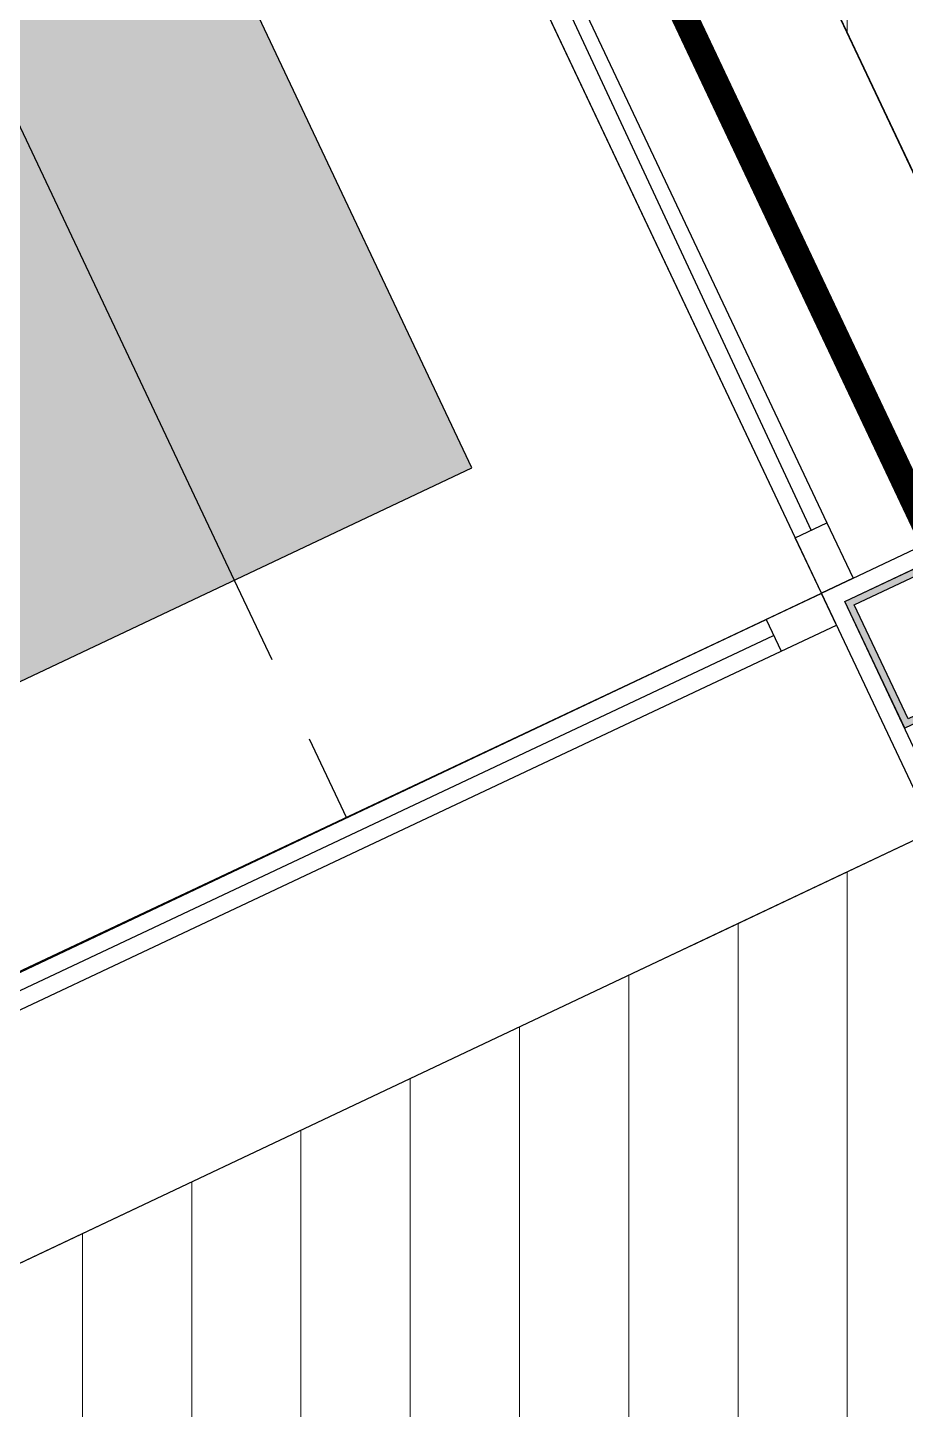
# Model space of a CAD drawing. Header units: metres. Extents: x 678805 to 1359287, y 2747329 to 5497370.
# Drawn here: x 679727.348 to 679728.351, y 2748700.23 to 2748701.807 of the extents above; entities that cross this region are included whole.
import ezdxf
from ezdxf.enums import TextEntityAlignment as Align

# ---------------------------------------------------------------- set-up
doc = ezdxf.new("R2010")
doc.units = ezdxf.units.M
for name, pattern in [('XREF_MON_BUILDINGS$0$Hidden', [0.004, 0.002, -0.002]), ('XREF_MON_BUILDINGS$0$RAYITAS', [0.375, 0.25, -0.125]), ('XREF_MON_BUILDINGS$0$RAYITAS500', [0.2, 0.1, -0.1]), ('XREF_MON_SFT_TREES$0$HIDDEN', [0.375, 0.25, -0.125])]:
    doc.linetypes.add(name, pattern=pattern)
for name, color, linetype in [('00_XREF_MON_HSC_PAVEMENT', 7, 'Continuous'), ('00_XREF_TWQ_BUILDINGS', 7, 'Continuous'), ('00_XREF_TWQ_SFT_TREES', 7, 'Continuous'), ('XREF_MON_BUILDINGS$0$00-Modulos DEFINIDOS', 7, 'Continuous'), ('XREF_MON_BUILDINGS$0$00-Modulos ROOFS', 2, 'Continuous'), ('XREF_MON_BUILDINGS$0$02-L-01_Structure', 2, 'Continuous'), ('XREF_MON_BUILDINGS$0$02-L-01_Structure t2', 7, 'Continuous'), ('XREF_MON_BUILDINGS$0$02-L-01_Struture aux', 4, 'Continuous'), ('XREF_MON_BUILDINGS$0$02-L-Insulation', 252, 'Continuous'), ('XREF_MON_BUILDINGS$0$02-L-INT Panel', 5, 'Continuous'), ('XREF_MON_BUILDINGS$0$02-L-panel', 5, 'Continuous'), ('XREF_MON_BUILDINGS$0$02-L-panel lines', 7, 'Continuous'), ('XREF_MON_BUILDINGS$0$02-L-Projection 1', 6, 'Continuous'), ('XREF_MON_BUILDINGS$0$02_L_Furniture', 7, 'Continuous'), ('XREF_MON_SFT_TREES$0$SL_TREE_CANOPY', 251, 'XREF_MON_SFT_TREES$0$HIDDEN')]:
    doc.layers.add(name, color=color, linetype=linetype)
for name, color, linetype, true_color in [('02-L-Waterfeatures 01', 7, 'Continuous', 0x4da6ff), ('XREF_MON_BUILDINGS$0$0-WIPEOUTS', 7, 'Continuous', 0xffffff), ('XREF_MON_BUILDINGS$0$02-KL-06 Food_Kiosks', 7, 'Continuous', 0xdf5911), ('XREF_MON_SFT_TREES$0$SL_TREE_ALBIZIA_LEBBECK', 7, 'Continuous', 0xa3a300)]:
    doc.layers.add(name, color=color, linetype=linetype, true_color=true_color)
doc.layers.add('XREF_MON_BUILDINGS$0$00-AUX STRUCTURE', color=3, linetype='Continuous', plot=False)
for name, color, linetype, lineweight in [('XREF_MON_BUILDINGS$0$02-H-251', 251, 'Continuous', 0), ('XREF_MON_BUILDINGS$0$02-H-254', 254, 'Continuous', 0), ('XREF_MON_BUILDINGS$0$02-L-01_Structure L', 7, 'Continuous', 5), ('XREF_MON_BUILDINGS$0$02-L-01_Structure T', 8, 'Continuous', 5), ('XREF_MON_GENERAL_LAYOUT$0$02-L-Material Change', 251, 'Continuous', 5)]:
    doc.layers.add(name, color=color, linetype=linetype, lineweight=lineweight)
doc.layers.add('XREF_MON_HSC_PAVEMENT$0$03-TR-Pavement_02_Sealed Gravel', color=7, linetype='Continuous', lineweight=5, true_color=0x38321e)
doc.layers.add('XREF_MON_HSC_PAVEMENT$0$03-TR-Pavement_06_Concrete Slab in situ', color=7, linetype='Continuous', lineweight=9, true_color=0xf7f7f7)
doc.layers.get('XREF_MON_BUILDINGS$0$02-KL-06 Food_Kiosks').off()
doc.layers.get('XREF_MON_SFT_TREES$0$SL_TREE_ALBIZIA_LEBBECK').off()
doc.styles.add('XREF_MON_GENERAL_LAYOUT$0$Standard', font='arial.ttf')
doc.linetypes.add('XREF_MON_BUILDINGS$0$BATTING', pattern='A,0.0001,-0.1,[134,ltypeshp.shx,S=0.1,R=0,X=-0.1,Y=0],-0.2,[134,ltypeshp.shx,S=0.1,R=180,X=0.1,Y=0],-0.1', length=0.4001)

# ---------------------------------------------------------------- blocks, each defined once
blk = doc.blocks.new('XREF_MON_BUILDINGS$0$modulo kiosco')
at = {"layer": 'XREF_MON_BUILDINGS$0$0-WIPEOUTS', "true_color": 0xfcfcfc}
h = blk.add_hatch(color=7, dxfattribs=at)
h.dxf.hatch_style = 1
h.paths.add_polyline_path([(119.6986085139215, -61.62058441969566), (119.6986085125245, -56.82058442011476), (124.4986085132696, -56.82058442058042), (124.4986085123383, -61.62058442132547)])
at = {"layer": 'XREF_MON_BUILDINGS$0$00-Modulos ROOFS', "lineweight": 0}
blk.add_lwpolyline([(119.6986085139215, -61.62058441969566), (119.6986085125245, -56.82058442011476), (124.4986085132696, -56.82058442058042), (124.4986085123383, -61.62058442132547)], close=True, dxfattribs=at)
at = {"layer": 'XREF_MON_BUILDINGS$0$00-Modulos ROOFS'}
blk.add_lwpolyline([(124.4986085137352, -57.12058442062698), (124.4986085132696, -56.82058442058042), (124.1986085125245, -56.82058442151174), (119.9986085128039, -56.82058442034759), (119.6986085125245, -56.82058442011476), (119.6986085125245, -57.12058442085981), (119.6986085134558, -61.32058442058042), (119.6986085139215, -61.62058441969566), (119.9986085128039, -61.62058442062698), (124.1986085125245, -61.62058442109264), (124.4986085123383, -61.62058442132547), (124.4986085128039, -61.32058442081325)], close=True, dxfattribs=at)
blk = doc.blocks.new('XREF_MON_BUILDINGS$0$PILAR STRUCTURE')
at = {"layer": 'XREF_MON_BUILDINGS$0$02-L-01_Structure', "linetype": 'Continuous'}
h = blk.add_hatch(dxfattribs=at)
h.set_pattern_fill('ANGLE', color=252)
h.set_pattern_definition([(0, (-144.6596111481284, 18.56842418532225), (0, 6.985), [5.08, -1.905]), (90, (-144.6596111481284, 18.56842418532225), (-6.985, 4.277078946022131e-16), [5.08, -1.905])])
h.paths.add_polyline_path([(-0.0800000000000125, -0.08000000000000185), (0.07999999999998408, -0.08000000000000185), (0.07999999999998408, 0.0799999999999983), (-0.0800000000000125, 0.0799999999999983)])
h.paths.add_polyline_path([(-0.07200000000000273, -0.07200000000000273), (0.0719999999999743, -0.07200000000000273), (0.0719999999999743, 0.07199999999999918), (-0.07200000000000273, 0.07199999999999918)], flags=16)
h = blk.add_hatch(color=252, dxfattribs=at)
h.dxf.hatch_style = 1
h.paths.add_polyline_path([(-0.07200000000000273, -0.07200000000000273), (0.0719999999999743, -0.07200000000000273), (0.0719999999999743, 0.07199999999999918), (-0.07200000000000273, 0.07199999999999918)], flags=16)
h.paths.add_polyline_path([(-0.0800000000000125, -0.08000000000000185), (0.07999999999998408, -0.08000000000000185), (0.07999999999998408, 0.0799999999999983), (-0.0800000000000125, 0.0799999999999983)])
for points in [[(-0.0800000000000125, -0.08000000000000185), (0.07999999999998408, -0.08000000000000185), (0.07999999999998408, 0.0799999999999983), (-0.0800000000000125, 0.0799999999999983)], [(-0.07200000000000273, -0.07200000000000273), (0.0719999999999743, -0.07200000000000273), (0.0719999999999743, 0.07199999999999918), (-0.07200000000000273, 0.07199999999999918)]]:
    blk.add_lwpolyline(points, close=True, dxfattribs=at)
blk = doc.blocks.new('XREF_MON_BUILDINGS$0$AUTORROSCANTE')
at = {"layer": 'XREF_MON_BUILDINGS$0$02-L-01_Structure t2', "color": 0}
for p, q in [((-31.20000000000002, 5.629165124598842), (-26.19999999999959, 5.62916512459816)), ((-31.19999999999999, -3.410605131648481e-13), (-26.19999999999976, 0)), ((-2.365309734828713, 2.5), (-25, 2.5)), ((0, 0), (-8.999999999999972, 2.5)), ((0, 0), (-3.600692283157343, -1.09366380576239)), ((0, 0), (-2.365309734828713, 2.5)), ((0, 0), (-2.365309734828713, -2.5)), ((-31.20000000000002, -5.629165124598899), (-26.19999999999948, -5.629165124599581)), ((-2.365309734828713, -2.5), (-25, -2.5)), ((-3.600692283157343, -1.09366380576239), (-2.365309734828713, -2.5))]:
    blk.add_line(p, q, dxfattribs=at)
at = {"layer": 'XREF_MON_BUILDINGS$0$02-L-01_Structure t2', "color": 253}
for p, q in [((-25, 3.149999999999977), (-8.999999999999943, 3.150000000000034)), ((-23.47427264461649, -3.14999999999992), (-25, 2.662522019210144)), ((-21.40651940967126, -3.14999999999992), (-23.06020473028568, 3.149999999999864)), ((-19.338766174726, -3.14999999999992), (-20.99245149534045, 3.14999999999992)), ((-17.27101293978083, -3.14999999999992), (-18.92469826039516, 3.150000000000034)), ((-15.20325970483566, -3.14999999999992), (-16.85694502544993, 3.150000000000034)), ((-13.1355064698904, -3.14999999999992), (-14.78919179050473, 3.149999999999977)), ((-11.06775323494514, -3.14999999999992), (-12.72143855555953, 3.149999999999977)), ((-9, -3.14999999999992), (-10.65368532061433, 3.150000000000034)), ((-9, -3.14999999999992), (-8.999999999999972, 3.150000000000034)), ((-25, -3.149999999999977), (-9, -3.149999999999977)), ((-3.600692283157343, -1.09366380576239), (-9, -2.5))]:
    blk.add_line(p, q, dxfattribs=at)
at = {"layer": 'XREF_MON_BUILDINGS$0$02-L-01_Structure t2', "color": 0}
for points in [[(-31.20000000000002, 5.629165124598842), (-26.19999999999996, 5.629165124598842), (-26.19999999999996, -5.629165124599581), (-31.20000000000002, -5.629165124599581)], [(-26.19999999999951, 6.5), (-25, 6.5), (-25, -6.500000000000057), (-26.19999999999951, -6.500000000000057)]]:
    blk.add_lwpolyline(points, close=True, dxfattribs=at)
for centre, start, end in [((-26.98608579049073, 2.367525475711773), 129.2840388374925, 214.1828116507075), ((-26.98608579049073, -2.366719793068796), 145.8304296466695, 230.7332658614822)]:
    blk.add_arc(centre, 4.213914209509284, start, end, dxfattribs=at)
blk = doc.blocks.new('XREF_MON_BUILDINGS$0$ULMA_Montante VV')
at = {"layer": 'XREF_MON_BUILDINGS$0$02-H-251', "ltscale": 125}
h = blk.add_hatch(dxfattribs=at)
h.set_pattern_fill('ANSI31', color=256, scale=0.001, angle=450, style=0)
h.set_pattern_definition([(134.9999999999999, (-0.05125000000043656, -0.00250000000005457), (-0.002245064030267289, -0.002245064030267287), [])])
edge = h.paths.add_edge_path()
edge.add_line((-0.05095000000073924, -0.00250000000005457), (0.04844999999841093, -0.00250000000005457))
edge.add_arc((0.04844999999841093, -0.002200000000129876), 0.0003, 270, 360)
edge.add_line((0.04874999999992724, -0.002200000000129876), (0.04874999999992724, -0.0003000000001520675))
edge.add_arc((0.04844999999841093, -0.0003000000001520675), 0.0003, 0, 90)
edge.add_line((0.04844999999841093, 0), (0, 0))
edge.add_line((0, 0), (0, 0.05719999999996617))
edge.add_arc((-0.0003000000015163096, 0.05719999999996617), 0.0003, 0, 90)
edge.add_line((-0.0003000000015163096, 0.05749999999989086), (-0.002200000000811997, 0.05749999999989086))
edge.add_arc((-0.002200000000811997, 0.05719999999996617), 0.0003, 90, 180)
edge.add_line((-0.002500000000509317, 0.05719999999996617), (-0.002500000000509317, 0))
edge.add_line((-0.002500000000509317, 0), (-0.05095000000073924, 0))
edge.add_arc((-0.05095000000073924, -0.0003000000001520675), 0.0003, 90, 180)
edge.add_line((-0.05125000000043656, -0.0003000000001520675), (-0.05125000000043656, -0.002200000000129876))
edge.add_arc((-0.05095000000073924, -0.002200000000129876), 0.0003, 180, 270)
blk = doc.blocks.new('XREF_MON_BUILDINGS$0$ULMA_Escuadra40x80_Seccion')
at = {"layer": 'XREF_MON_BUILDINGS$0$02-H-251', "ltscale": 125}
h = blk.add_hatch(dxfattribs=at)
h.set_pattern_fill('ANSI31', color=256, scale=0.001, angle=360, style=0)
h.set_pattern_definition([(45, (0, 0), (-0.002245064030267288, 0.002245064030267289), [])])
h.paths.add_polyline_path([(0, 0.0799999999994725), (0.002999999989697244, 0.0799999999994725), (0.002999999989697244, 0.002999999999701686), (0.03999999999359716, 0.002999999999701686), (0.03999999999359716, 0), (0, 0)])
at = {"layer": 'XREF_MON_BUILDINGS$0$02-L-01_Structure L', "linetype": 'Continuous'}
blk.add_lwpolyline([(0, 0.0799999999994725), (0.002999999989697244, 0.0799999999994725), (0.002999999989697244, 0.002999999999701686), (0.03999999999359716, 0.002999999999701686), (0.03999999999359716, 0), (0, 0)], close=True, dxfattribs=at)
blk = doc.blocks.new('XREF_MON_BUILDINGS$0$ULMA_Autotaladrante')
at = {"layer": 'XREF_MON_BUILDINGS$0$02-L-01_Structure T', "color": 252}
for p, q in [((-0.02500000000509317, 2.273736754432321e-13), (-0.02263469026956955, 0.00250000000005457)), ((-0.02500000000509317, 2.273736754432321e-13), (-0.01600000000325963, 0.00250000000005457)), ((-0.02500000000509317, 2.273736754432321e-13), (-0.02263469026956955, -0.002499999999599822)), ((-0.02500000000509317, 2.273736754432321e-13), (-0.02139930772136722, -0.001093663805477263)), ((-0.02263469026956955, 0.00250000000005457), (0, 0.00250000000005457)), ((0, 0.003150000000232467), (-0.01600000000325963, 0.003150000000232467)), ((-0.01600000000325963, -0.003149999999777719), (-0.01600000000325963, 0.003150000000232467)), ((-0.01600000000325963, -0.003149999999777719), (-0.01434631468237058, 0.003150000000232467)), ((-0.01393224676803584, -0.003149999999777719), (-0.01227856144714679, 0.003150000000232467)), ((-0.0118644935323573, -0.003149999999777719), (-0.01021080821146825, 0.003150000000232467)), ((-0.00979674029713351, -0.003149999999777719), (-0.008143054976244457, 0.003150000000232467)), ((-0.00772898706190972, -0.003149999999777719), (-0.006075301741020667, 0.003150000000232467)), ((-0.005661233826231182, -0.003149999999777719), (-0.004007548505342129, 0.003150000000232467)), ((-0.003593480591007392, -0.003149999999777719), (-0.001939795270118339, 0.003150000000232467)), ((-0.001525727355783602, -0.003149999999777719), (0, 0.002662522019363678)), ((0.006200000001172157, 0.005629165124673818), (0.001200000000153523, 0.005629165124673818)), ((0.006200000001172157, 2.273736754432321e-13), (0.001200000000153523, 2.273736754432321e-13)), ((-0.02139930772136722, -0.001093663805477263), (-0.02263469026956955, -0.002499999999599822)), ((-0.02263469026956955, -0.002499999999599822), (0, -0.002499999999599822)), ((-0.02139930772136722, -0.001093663805477263), (-0.01600000000325963, -0.002499999999599822)), ((0, -0.003149999999777719), (-0.01600000000325963, -0.003149999999777719)), ((0.006200000001172157, -0.005629165124219071), (0.001200000000153523, -0.005629165124219071))]:
    blk.add_line(p, q, dxfattribs=at)
for points in [[(0.001200000000153523, 0.006499999999959982), (0, 0.006499999999959982), (0, -0.006499999999732609), (0.001200000000153523, -0.006499999999732609)], [(0.006200000001172157, 0.005629165124673818), (0.001200000000153523, 0.005629165124673818), (0.001200000000153523, -0.005629165124219071), (0.006200000001172157, -0.005629165124219071)]]:
    blk.add_lwpolyline(points, close=True, dxfattribs=at)
for centre, start, end in [((0.001986085791031655, 0.002367525475847287), 325.8171883654993, 50.71596115511253), ((0.001986085791031655, -0.002366719792689764), 309.2667341381091, 34.16957033823044)]:
    blk.add_arc(centre, 0.004213914210367771, start, end, dxfattribs=at)
blk = doc.blocks.new('XREF_MON_BUILDINGS$0$modul 28 ulma')
at = {"layer": 'XREF_MON_BUILDINGS$0$02-H-251', "linetype": 'XREF_MON_BUILDINGS$0$Hidden', "ltscale": 125}
h = blk.add_hatch(dxfattribs=at)
h.set_pattern_fill('ANSI31', color=256, scale=0.001, angle=360, style=0)
h.set_pattern_definition([(45, (-255.5383642196871, -172.1195096422011), (-0.002245064030267288, 0.002245064030267289), [])])
edge = h.paths.add_edge_path()
edge.add_line((0.02693007770510476, 1.177168457354051), (0.02693007770510853, 1.179168457354004))
edge.add_line((0.02693007770510853, 1.179168457354004), (0.02668466718268275, 1.186039951986155))
edge.add_line((0.02668466718268275, 1.186039951986155), (0.02574058373438142, 1.186918785005144))
edge.add_arc((0.02594499169635546, 1.187138369578786), 0.0003, 137.0499999998804, 227.0499999998918, ccw=False)
edge.add_line((0.0257254071227135, 1.187342777540987), (0.02660441377128971, 1.188287047509826))
edge.add_line((0.02660441377128971, 1.188287047509826), (0.02654190239418368, 1.190037366045241))
edge.add_line((0.02654190239418368, 1.190037366045241), (0.02559778024779229, 1.190916235087723))
edge.add_arc((0.02580218821067583, 1.191135819661593), 0.0003, 137.0499999998804, 227.049999999877, ccw=False)
edge.add_line((0.02558260363703386, 1.191340227623794), (0.02646164631433319, 1.19228453629709))
edge.add_line((0.02646164631433319, 1.19228453629709), (0.02599895688102349, 1.205239840414986))
edge.add_arc((0.02400023117273306, 1.205168457354077), 0.002, 2.045408488778087, 89.99999999989184)
edge.add_line((0.02400023117273684, 1.207168457354029), (0.01727087669290647, 1.207168457354042))
edge.add_line((0.01727087669290647, 1.207168457354042), (0.007930077704928568, 1.20716845735406))
edge.add_line((0.007930077704928566, 1.20716845735406), (0.007930077704918843, 1.202018457354102))
edge.add_line((0.007930077704918843, 1.202018457354102), (0.006930077704715116, 1.202018457354104))
edge.add_line((0.006930077704715117, 1.202018457354104), (0.006930077704725155, 1.207335851196564))
edge.add_arc((0.006630077705027835, 1.207335851196565), 0.0003, 359.9999999998918, 419.9999999998961)
edge.add_line((0.006780077704876986, 1.20759565881777), (0.003899692947689357, 1.20925864973284))
edge.add_arc((0.004049692947538507, 1.209518457354046), 0.0003, 59.99999999989609, 239.9999999998774, ccw=False)
edge.add_line((0.004199692947387658, 1.20977826497525), (0.0064800777051813, 1.208461684221409))
edge.add_arc((0.006630077705030451, 1.208721491842614), 0.0003, 239.9999999998961, 359.9999999998918)
edge.add_line((0.006930077704727771, 1.208721491842613), (0.006930077704742395, 1.216468457354001))
edge.add_line((0.006930077704742395, 1.216468457354001), (0.007930077704946123, 1.216468457353999))
edge.add_line((0.007930077704946123, 1.216468457353999), (0.007930077704934795, 1.210468457354141))
edge.add_line((0.007930077704934795, 1.210468457354141), (0.009680077705291317, 1.210468457354138))
edge.add_arc((0.009680077705290845, 1.210218457354087), 0.0002500000000000272, -90.00000000010817, 89.99999999989183, ccw=False)
edge.add_line((0.009680077705290373, 1.209968457354036), (0.007930077704933852, 1.209968457354039))
edge.add_line((0.007930077704933852, 1.209968457354039), (0.007930077704931964, 1.208968457354063))
edge.add_line((0.007930077704931964, 1.208968457354063), (0.02417450054666907, 1.208968457354032))
edge.add_arc((0.02417450054667284, 1.210968457353985), 0.002, 269.9999999998918, 352.552583149694)
edge.add_line((0.02615762901472728, 1.210709224874488), (0.02693007770517923, 1.216618457354039))
edge.add_line((0.02693007770517923, 1.216618457354039), (0.02873007770518215, 1.216618457354036))
edge.add_line((0.02873007770518215, 1.216618457354036), (0.02873007770510767, 1.177168457354048))
edge.add_line((0.02873007770510767, 1.177168457354048), (0.02693007770510476, 1.177168457354051))
h = blk.add_hatch(dxfattribs=at)
h.set_pattern_fill('ANSI31', color=256, scale=0.001, angle=360, style=0)
h.set_pattern_definition([(45, (-256.138364219687, -172.1195096422011), (-0.002245064030267288, 0.002245064030267289), [])])
edge = h.paths.add_edge_path()
edge.add_line((0.02693007770397206, 0.5771684573540511), (0.02693007770397584, 0.5791684573540038))
edge.add_line((0.02693007770397584, 0.5791684573540038), (0.02668466718155005, 0.5860399519861549))
edge.add_line((0.02668466718155005, 0.5860399519861549), (0.02574058373324872, 0.5869187850051439))
edge.add_arc((0.02594499169522277, 0.5871383695787858), 0.0003, 137.0499999998804, 227.0499999998918, ccw=False)
edge.add_line((0.0257254071215808, 0.5873427775409873), (0.02660441377015702, 0.5882870475098263))
edge.add_line((0.02660441377015701, 0.5882870475098264), (0.02654190239305099, 0.5900373660452409))
edge.add_line((0.02654190239305099, 0.5900373660452408), (0.02559778024665959, 0.5909162350877234))
edge.add_arc((0.02580218820954313, 0.5911358196615927), 0.0003, 137.0499999998804, 227.049999999877, ccw=False)
edge.add_line((0.02558260363590117, 0.5913402276237941), (0.0264616463132005, 0.5922845362970897))
edge.add_line((0.0264616463132005, 0.5922845362970898), (0.0259989568798908, 0.6052398404149858))
edge.add_arc((0.02400023117160036, 0.6051684573540766), 0.002, 2.045408488778087, 89.99999999989184)
edge.add_line((0.02400023117160414, 0.6071684573540294), (0.01727087669177377, 0.607168457354042))
edge.add_line((0.01727087669177378, 0.607168457354042), (0.007930077703795873, 0.6071684573540597))
edge.add_line((0.007930077703795871, 0.6071684573540596), (0.007930077703786148, 0.6020184573541018))
edge.add_line((0.00793007770378615, 0.6020184573541018), (0.006930077703582423, 0.6020184573541036))
edge.add_line((0.006930077703582422, 0.6020184573541038), (0.00693007770359246, 0.6073358511965644))
edge.add_arc((0.006630077703895141, 0.6073358511965649), 0.0003, 359.9999999998918, 419.9999999998961)
edge.add_line((0.006780077703744291, 0.6075956588177699), (0.003899692946556663, 0.6092586497328405))
edge.add_arc((0.004049692946405813, 0.6095184573540454), 0.0003, 59.99999999989609, 239.9999999998774, ccw=False)
edge.add_line((0.004199692946254964, 0.6097782649752505), (0.006480077704048607, 0.608461684221409))
edge.add_arc((0.006630077703897757, 0.6087214918426139), 0.0003, 239.9999999998961, 359.9999999998918)
edge.add_line((0.006930077703595077, 0.6087214918426135), (0.006930077703609702, 0.6164684573540008))
edge.add_line((0.006930077703609702, 0.6164684573540008), (0.007930077703813428, 0.6164684573539989))
edge.add_line((0.007930077703813428, 0.6164684573539988), (0.0079300777038021, 0.6104684573541407))
edge.add_line((0.0079300777038021, 0.6104684573541407), (0.009680077704158623, 0.6104684573541374))
edge.add_arc((0.00968007770415815, 0.6102184573540866), 0.0002500000000000272, -90.00000000010817, 89.99999999989183, ccw=False)
edge.add_line((0.009680077704157679, 0.6099684573540357), (0.007930077703801157, 0.609968457354039))
edge.add_line((0.007930077703801157, 0.6099684573540388), (0.00793007770379927, 0.6089684573540625))
edge.add_line((0.00793007770379927, 0.6089684573540625), (0.02417450054553637, 0.6089684573540318))
edge.add_arc((0.02417450054554015, 0.6109684573539845), 0.002, 269.9999999998918, 352.552583149694)
edge.add_line((0.02615762901359459, 0.6107092248744875), (0.02693007770404654, 0.616618457354039))
edge.add_line((0.02693007770404654, 0.6166184573540391), (0.02873007770404945, 0.6166184573540356))
edge.add_line((0.02873007770404945, 0.6166184573540358), (0.02873007770397498, 0.5771684573540478))
edge.add_line((0.02873007770397498, 0.5771684573540478), (0.02693007770397206, 0.5771684573540512))
at = {"layer": 'XREF_MON_BUILDINGS$0$02-H-254', "ltscale": 125}
h = blk.add_hatch(dxfattribs=at)
h.set_pattern_fill('ANSI31', color=256, scale=0.0005, style=0)
h.set_pattern_definition([(45, (-255.6811224342227, -171.9922060928871), (-0.001122532015133644, 0.001122532015133644), [])])
h.paths.add_polyline_path([(3.646040593698052e-05, 1.210668457373627), (3.646040705998846e-05, 1.805537920829363), (0.004968648573111249, 1.805537920829354), (0.004966920434025252, 1.210668457373618)])
h = blk.add_hatch(dxfattribs=at)
h.set_pattern_fill('ANSI31', color=256, scale=0.0005, style=0)
h.set_pattern_definition([(45, (-256.2811224342227, -171.9922060928871), (-0.001122532015133644, 0.001122532015133644), [])])
h.paths.add_polyline_path([(3.646040480428589e-05, 0.6106684573736277), (3.646040592729383e-05, 1.205537920829364), (0.004968648571978555, 1.205537920829354), (0.004966920432892557, 0.6106684573736184)])
h = blk.add_hatch(dxfattribs=at)
h.set_pattern_fill('ANSI31', color=256, scale=0.0005, angle=180, style=0)
h.set_pattern_definition([(225, (257.3967744035969, 179.868442862112), (0.001122532015133644, -0.001122532015133644), [])])
h.paths.add_polyline_path([(0.005000600120136509, 0.6070672109349778), (0.004997735040092086, 0.02197525363503366), (0.006576136669366225, 0.02197525363503366), (0.006646163130815785, 4.072307469127345e-06), (9.741835912391306e-05, 4.072307469127345e-06), (-1.982566242472381e-05, 0.6070672109349778)])
h = blk.add_hatch(dxfattribs=at)
h.set_pattern_fill('ANSI31', color=256, scale=0.0005, style=0)
h.set_pattern_definition([(45, (-256.2923962083586, -171.9809426470477), (-0.001122532015133644, 0.001122532015133644), [])])
h.paths.add_polyline_path([(0.6106919339672282, 2.655513525790312e-06), (1.205561397422964, 2.655513525790312e-06), (1.205561397422964, 0.00493484367957705), (0.6106919339672282, 0.004933115541614062)])
at = {"layer": 'XREF_MON_BUILDINGS$0$02-L-01_Struture aux'}
for p, q in [((0.02678007770492205, 0.04485086689312303), (0.02678007771386863, 4.767772097916205)), ((0.02872996413225352, 4.767772097916201), (0.02873007500585928, 0.04485086693871444)), ((4.767795574517082, 0.02869615923311203), (0.0448846969646117, 0.02869624497993148)), ((0.04488469691901661, 0.02674624767899425), (4.767795574517082, 0.02674627281472714))]:
    blk.add_line(p, q, dxfattribs=at)
at = {"layer": 'XREF_MON_BUILDINGS$0$02-L-01_Struture aux', "linetype": 'Continuous'}
for p, q in [((0.1850273918976821, 4.520003940447721), (0.1850273918976821, 0.2800039404477284)), ((0.2150273918970864, 4.520003940447721), (0.2150273918970864, 0.2800039404477284)), ((0.280027391897681, 0.2150039404455919), (4.520027391901266, 0.2150039404414912)), ((0.280027391897681, 0.1850039404329431), (4.520027391901266, 0.1850039404288424))]:
    blk.add_line(p, q, dxfattribs=at)
at = {"layer": 'XREF_MON_BUILDINGS$0$02-L-01_Struture aux', "linetype": 'XREF_MON_BUILDINGS$0$Hidden'}
for p, q in [((0.007930077704946123, 1.216468457353999), (0.006930077704742395, 1.216468457354001)), ((0.006930077704727771, 1.208721491842613), (0.006930077704742395, 1.216468457354001)), ((0.007930077704935173, 1.210668457354148), (0.007930077704946123, 1.216468457353999)), ((0.02615762901472728, 1.210709224874488), (0.02693007770517923, 1.216618457354039)), ((0.02873007770518215, 1.216618457354036), (0.02693007770517923, 1.216618457354039)), ((0.02873007770510767, 1.177168457354048), (0.02873007770518215, 1.216618457354036)), ((0.003899692947689356, 1.209258649732841), (0.006780077704876986, 1.20759565881777)), ((0.004199692947387658, 1.20977826497525), (0.0064800777051813, 1.208461684221409)), ((0.006930077704715117, 1.202018457354104), (0.006930077704725155, 1.207335851196564)), ((0.007930077704918843, 1.202018457354102), (0.006930077704715117, 1.202018457354104)), ((0.009680077705291695, 1.210668457354087), (0.007930077704935173, 1.210668457354148)), ((0.007930077704931964, 1.208968457354063), (0.00793007770493423, 1.210168457354046)), ((0.009680077705290752, 1.210168457354042), (0.00793007770493423, 1.210168457354046)), ((0.02417450054666907, 1.208968457354032), (0.007930077704931964, 1.208968457354063)), ((0.01727087669290647, 1.207168457354042), (0.007930077704928566, 1.20716845735406)), ((0.007930077704918843, 1.202018457354102), (0.007930077704928566, 1.20716845735406)), ((0.02400023117273684, 1.207168457354029), (0.01727087669290647, 1.207168457354042)), ((0.02599895688102349, 1.205239840414986), (0.02646164631433319, 1.19228453629709)), ((0.02558260363703386, 1.191340227623794), (0.02646164631433319, 1.19228453629709)), ((0.02559778024779229, 1.190916235087723), (0.02654190239418368, 1.190037366045241)), ((0.0257254071227135, 1.187342777540987), (0.02660441377128971, 1.188287047509826)), ((0.02574058373438142, 1.186918785005144), (0.02668466718268275, 1.186039951986155)), ((0.02654190239418368, 1.190037366045241), (0.02660441377128971, 1.188287047509826)), ((0.02668466718268275, 1.186039951986155), (0.02693007770510853, 1.179168457354004)), ((0.02693007770510712, 1.178418457354078), (0.02693007770510853, 1.179168457354004)), ((0.02693007770510476, 1.177168457354051), (0.02693007770510853, 1.179168457354004)), ((0.02873007770510767, 1.177168457354048), (0.02693007770510476, 1.177168457354051)), ((0.007930077703813428, 0.6164684573539988), (0.006930077703609702, 0.6164684573540008)), ((0.006930077703595077, 0.6087214918426135), (0.006930077703609702, 0.6164684573540008)), ((0.007930077703802479, 0.6106684573541473), (0.007930077703813428, 0.6164684573539988)), ((0.02615762901359459, 0.6107092248744875), (0.02693007770404654, 0.6166184573540391)), ((0.02873007770404945, 0.6166184573540358), (0.02693007770404654, 0.6166184573540391)), ((0.02873007770397498, 0.5771684573540478), (0.02873007770404945, 0.6166184573540358)), ((0.003899692946556663, 0.6092586497328406), (0.006780077703744291, 0.6075956588177699)), ((0.004199692946254964, 0.6097782649752505), (0.006480077704048606, 0.6084616842214091)), ((0.006930077703582422, 0.6020184573541038), (0.006930077703592461, 0.6073358511965644)), ((0.00793007770378615, 0.6020184573541018), (0.006930077703582422, 0.6020184573541038)), ((0.009680077704159, 0.6106684573540874), (0.007930077703802479, 0.6106684573541473)), ((0.00793007770379927, 0.6089684573540625), (0.007930077703801535, 0.6101684573540455)), ((0.009680077704158057, 0.6101684573540423), (0.007930077703801535, 0.6101684573540455)), ((0.02417450054553637, 0.6089684573540318), (0.00793007770379927, 0.6089684573540625)), ((0.01727087669177378, 0.607168457354042), (0.007930077703795871, 0.6071684573540596)), ((0.00793007770378615, 0.6020184573541018), (0.007930077703795871, 0.6071684573540596)), ((0.02400023117160414, 0.6071684573540294), (0.01727087669177378, 0.607168457354042)), ((0.02599895687989079, 0.6052398404149858), (0.0264616463132005, 0.5922845362970898)), ((0.02558260363590117, 0.5913402276237941), (0.0264616463132005, 0.5922845362970898)), ((0.0255977802466596, 0.5909162350877234), (0.02654190239305099, 0.5900373660452408)), ((0.0257254071215808, 0.5873427775409873), (0.02660441377015701, 0.5882870475098264)), ((0.02574058373324872, 0.5869187850051439), (0.02668466718155005, 0.5860399519861549)), ((0.02654190239305099, 0.5900373660452408), (0.02660441377015701, 0.5882870475098264)), ((0.02668466718155005, 0.5860399519861549), (0.02693007770397584, 0.5791684573540038)), ((0.02693007770397442, 0.5784184573540784), (0.02693007770397584, 0.5791684573540038)), ((0.02693007770397206, 0.5771684573540511), (0.02693007770397584, 0.5791684573540038)), ((0.02873007770397498, 0.5771684573540478), (0.02693007770397206, 0.5771684573540511))]:
    blk.add_line(p, q, dxfattribs=at)
at = {"layer": 'XREF_MON_BUILDINGS$0$02-L-01_Struture aux'}
for points in [[(0.006885370871356719, 4.767772097916242), (0.006885369946520776, 0.04485078617721333)], [(0.007655521816322132, 0.04485086644598636), (0.007655522741158088, 4.767772097916241)], [(4.767795574517082, 0.006851565972215228), (0.04488461620306936, 0.006851539920592974)], [(0.04488469647184383, 0.00762169179039433), (4.767795574517082, 0.007621717842016597)]]:
    blk.add_lwpolyline(points, dxfattribs=at)
at = {"layer": 'XREF_MON_BUILDINGS$0$02-L-01_Struture aux', "linetype": 'Continuous'}
for points in [[(0.1850273918850061, 1.237537783167803), (0.1850273918913441, 1.275003940458881), (0.1350273918913327, 1.275003940458881), (0.1350273918913611, 1.237537783167803), (0.1400273918913566, 1.237537783167803), (0.1400273918913282, 1.270003940458857), (0.180027391890496, 1.270003940458857), (0.1800273918850106, 1.237537783160186), (0.1850273918850061, 1.237537783160186)], [(0.2150273919097625, 1.237537783167803), (0.2150273919034245, 1.275003940458881), (0.2650273919034358, 1.275003940458881), (0.2650273919034074, 1.237537783167803), (0.260027391903412, 1.237537783167803), (0.2600273919034404, 1.270003940458857), (0.2200273919042726, 1.270003940458857), (0.220027391909758, 1.237537783160186), (0.2150273919097625, 1.237537783160186)], [(0.1850273918850061, 0.7375377831678032), (0.1850273918913441, 0.7750039404588813), (0.1350273918913327, 0.7750039404588813), (0.1350273918913611, 0.7375377831678032), (0.1400273918913566, 0.7375377831678032), (0.1400273918913282, 0.7700039404588574), (0.180027391890496, 0.7700039404588574), (0.1800273918850106, 0.7375377831601861), (0.1850273918850061, 0.7375377831601861)], [(0.2150273919097625, 0.7375377831678032), (0.2150273919034245, 0.7750039404588813), (0.2650273919034358, 0.7750039404588813), (0.2650273919034074, 0.7375377831678032), (0.260027391903412, 0.7375377831678032), (0.2600273919034404, 0.7700039404588574), (0.2200273919042726, 0.7700039404588574), (0.220027391909758, 0.7375377831601861), (0.2150273919097625, 0.7375377831601861)], [(0.1850273918850061, 0.317470097730344), (0.1850273918913441, 0.2800039404392658), (0.1350273918913327, 0.2800039404392658), (0.1350273918913611, 0.317470097730344), (0.1400273918913566, 0.317470097730344), (0.1400273918913282, 0.2850039404392897), (0.180027391890496, 0.2850039404392897), (0.1800273918850106, 0.317470097737961), (0.1850273918850061, 0.317470097737961)], [(0.2150273919097625, 0.317470097730344), (0.2150273919034245, 0.2800039404392658), (0.2650273919034358, 0.2800039404392658), (0.2650273919034074, 0.317470097730344), (0.260027391903412, 0.317470097730344), (0.2600273919034404, 0.2850039404392897), (0.2200273919042726, 0.2850039404392897), (0.220027391909758, 0.317470097737961), (0.2150273919097625, 0.317470097737961)], [(0.3174935491887592, 0.2650039404329272), (0.280027391897681, 0.2650039404392652), (0.280027391897681, 0.2150039404392539), (0.3174935491887592, 0.2150039404392823), (0.3174935491887592, 0.2200039404392777), (0.2850273918977049, 0.2200039404392493), (0.2850273918977049, 0.2600039404384171), (0.3174935491963762, 0.2600039404329317), (0.3174935491963762, 0.2650039404329272)], [(0.9024935491775352, 0.2650039404288265), (0.865027391886457, 0.2650039404351645), (0.865027391886457, 0.2150039404351531), (0.9024935491775352, 0.2150039404351816), (0.9024935491775352, 0.220003940435177), (0.8700273918864809, 0.2200039404351486), (0.8700273918864809, 0.2600039404343164), (0.9024935491851522, 0.260003940428831), (0.9024935491851522, 0.2650039404288265)], [(0.9024935491775352, 0.1350039404415071), (0.865027391886457, 0.1350039404351691), (0.865027391886457, 0.1850039404351804), (0.9024935491775352, 0.185003940435152), (0.9024935491775352, 0.1800039404351566), (0.8700273918864809, 0.180003940435185), (0.8700273918864809, 0.1400039404360172), (0.9024935491851522, 0.1400039404415026), (0.9024935491851522, 0.1350039404415071)]]:
    blk.add_lwpolyline(points, dxfattribs=at)
at = {"layer": 'XREF_MON_BUILDINGS$0$02-L-01_Struture aux', "linetype": 'XREF_MON_BUILDINGS$0$Hidden'}
for centre, radius, start, end in [((0.004049692947538507, 1.209518457354046), 0.0003, 60.00000003160221, 240.0000000316031), ((0.006630077705030451, 1.208721491842614), 0.0003, 240.0000000316031, 359.9999999998918), ((0.006630077705027835, 1.207335851196565), 0.0003, 359.9999999998918, 60.00000003160221), ((0.009680077705291223, 1.210418457354093), 0.0002500000000000272, 269.9999999998919, 89.99999999989184), ((0.02400023117273306, 1.205168457354077), 0.002, 2.045408485988311, 89.99999999989184), ((0.02417450054667284, 1.210968457353985), 0.002, 269.9999999998919, 352.5525831494444), ((0.02580218821067583, 1.191135819661593), 0.0003, 137.0499999938589, 227.0499999280947), ((0.02594499169635546, 1.187138369578786), 0.0003, 137.0499999938589, 227.0500000256486), ((0.004049692946405813, 0.6095184573540454), 0.0003, 60.00000003160221, 240.000000031603), ((0.006630077703897757, 0.6087214918426139), 0.0003, 240.000000031603, 359.9999999998918), ((0.006630077703895141, 0.6073358511965649), 0.0003, 359.9999999998918, 60.00000003160221), ((0.009680077704158529, 0.6104184573540933), 0.0002500000000000272, 269.9999999998919, 89.99999999989184), ((0.02400023117160036, 0.6051684573540766), 0.002, 2.045408485988311, 89.99999999989184), ((0.02417450054554015, 0.6109684573539845), 0.002, 269.9999999998919, 352.5525831494444), ((0.02580218820954313, 0.5911358196615927), 0.0003, 137.0499999938589, 227.0499999280947), ((0.02594499169522277, 0.5871383695787858), 0.0003, 137.0499999938589, 227.0500000256486)]:
    blk.add_arc(centre, radius, start, end, dxfattribs=at)
at = {"layer": 'XREF_MON_BUILDINGS$0$02-L-Insulation', "linetype": 'XREF_MON_BUILDINGS$0$BATTING', "ltscale": 0.08}
for p, q in [((0.08666075814691553, 0.08663730668886907), (0.08666075814905091, 4.705362389799463)), ((0.08666075814691554, 0.08663730668886907), (4.713394025653911, 0.08663730668226985))]:
    blk.add_line(p, q, dxfattribs=at)
at = {"layer": 'XREF_MON_BUILDINGS$0$02-L-Insulation', "linetype": 'XREF_MON_BUILDINGS$0$BATTING', "ltscale": 0.04}
for p, q in [((0.2400273919038565, 0.2850039404392897), (0.2400273919038565, 4.525003940439283)), ((0.280027391897681, 0.2400039404382474), (4.515027391901242, 0.2400039404341466))]:
    blk.add_line(p, q, dxfattribs=at)
at = {"layer": 'XREF_MON_BUILDINGS$0$02-L-INT Panel', "linetype": 'Continuous'}
for p, q in [((0.1200273918973718, 4.520003940439266), (0.1200273918976844, 0.2800039404392658)), ((0.1200273918995922, 0.2800039404395714), (0.120027391901549, 4.520003940443156)), ((0.1350273918976708, 4.520003940439266), (0.1350273918976708, 0.2800039404392658)), ((0.2650273918995421, 4.520003940439266), (0.2650273918995421, 0.2800039404392658)), ((0.280027391897681, 4.520003940439266), (0.280027391897681, 0.2800039404392658)), ((0.300027391897681, 4.500003940439247), (0.300027391897681, 0.3000039404392449)), ((0.2800273918977003, 0.3000039404392658), (4.520027391904412, 0.300003940435165)), ((0.280027391897681, 0.2800039404392658), (4.520027391904392, 0.280003940435165)), ((0.280027391897681, 0.2650039404411269), (4.520027391901266, 0.2650039404370261)), ((0.280027391897681, 0.1350039404392698), (4.520027391901266, 0.1350039404351691)), ((0.280027391897681, 0.1200039404411806), (4.520027391901266, 0.120003940435133))]:
    blk.add_line(p, q, dxfattribs=at)
at = {"layer": 'XREF_MON_BUILDINGS$0$02-L-panel'}
for p, q in [((0.004958194760402984, 0.6070679235693678), (0.004970329485563162, 4.776141030667369)), ((2.257969730880098e-05, 0.6070664983005878), (2.739189768108385e-05, 4.072307469127345e-06)), ((2.739189768108385e-05, 4.072307469127345e-06), (2.257969730880098e-05, 0.6070664983005878)), ((0.6070914001629776, 0.004924389869131285), (4.776164507268206, 0.004936524586405873))]:
    blk.add_line(p, q, dxfattribs=at)
for points in [[(0.004967299981333079, 1.805537920829354), (3.646040705998846e-05, 1.805537920829363), (3.646040593698052e-05, 1.210668457373627), (0.004961946102696305, 1.210668457373618), (0.004968154138263113, 1.635340860183004)], [(0.004967299980200385, 1.205537920829354), (3.646040592729383e-05, 1.205537920829364), (3.646040480428589e-05, 0.6106684573736277), (0.00496194610156361, 0.6106684573736184), (0.004968154137130419, 1.035340860183004)], [(0.006716189592258615, 0.03323867433869776), (0.005127153300560322, 0.03323867433869776), (0.004958194760402984, 0.6070679235693678), (2.257969730880098e-05, 0.6070664983005878)], [(1.205561397422964, 0.004933495087798881), (1.205561397422964, 2.655513525790312e-06), (0.6106919339672282, 2.655513525790312e-06), (0.6106919339672282, 0.004928141210285114), (1.035364336776614, 0.004934349245050216)]]:
    blk.add_lwpolyline(points, dxfattribs=at)
at = {"layer": 'XREF_MON_BUILDINGS$0$02-L-panel', "ltscale": 125}
for points in [[(0.004961946102696305, 1.210668457373618), (3.646040593698052e-05, 1.210668457373628)], [(0.00496194610156361, 0.6106684573736184), (3.646040480428589e-05, 0.6106684573736277)]]:
    blk.add_lwpolyline(points, dxfattribs=at)
at = {"layer": 'XREF_MON_BUILDINGS$0$02-L-01_Structure', "linetype": 'Continuous', "xscale": -1, "rotation": 180}
blk.add_blockref('XREF_MON_BUILDINGS$0$PILAR STRUCTURE', (0.2000273918976969, 0.2000039404392675), dxfattribs=at)
at = {"layer": 'XREF_MON_BUILDINGS$0$02-L-01_Struture aux', "xscale": -1}
for name, p, rotation in [('XREF_MON_BUILDINGS$0$ULMA_Montante VV', (0.03123007770529498, 1.202318829267569), 269.9999999998918), ('XREF_MON_BUILDINGS$0$ULMA_Autotaladrante', (0.06856457054143647, 1.196818829278826), 89.99051789069786), ('XREF_MON_BUILDINGS$0$ULMA_Escuadra40x80_Seccion', (0.120027391898443, 1.199818854402319), 89.99999999989186), ('XREF_MON_BUILDINGS$0$ULMA_Autotaladrante', (0.02535739684271867, 1.18955113896389), 359.9952589478254), ('XREF_MON_BUILDINGS$0$ULMA_Montante VV', (0.03123007770416229, 0.6023188292675686), 269.9999999998918), ('XREF_MON_BUILDINGS$0$ULMA_Autotaladrante', (0.06856457054030377, 0.5968188292788265), 89.99051789069786), ('XREF_MON_BUILDINGS$0$ULMA_Escuadra40x80_Seccion', (0.1200273918973103, 0.5998188544023191), 89.99999999989186), ('XREF_MON_BUILDINGS$0$ULMA_Autotaladrante', (0.02535739684158597, 0.5895511389638898), 359.9952589478254)]:
    blk.add_blockref(name, p, dxfattribs=dict(at, rotation=rotation))
at = {"layer": 'XREF_MON_BUILDINGS$0$02-L-01_Struture aux', "xscale": 0.001000000003841706, "yscale": 0.001000000003841706, "zscale": 0.001000000003841706}
for p in [(0.05168007760933213, 1.235766163933865), (0.05155752981925403, 1.163923117458855), (0.05168007760819943, 0.6357661639338644), (0.05155752981812134, 0.5639231174588547)]:
    blk.add_blockref('XREF_MON_BUILDINGS$0$AUTORROSCANTE', p, dxfattribs=at)
at = {"layer": 'XREF_MON_BUILDINGS$0$02-L-01_Struture aux'}
for name, p, rotation in [('XREF_MON_BUILDINGS$0$ULMA_Escuadra40x80_Seccion', (0.5998423058604287, 0.1200039404382949), 180), ('XREF_MON_BUILDINGS$0$ULMA_Autotaladrante', (0.5968423058725564, 0.06853076564905142), 180.009482109194)]:
    blk.add_blockref(name, p, dxfattribs=dict(at, rotation=rotation))
blk.add_blockref('XREF_MON_BUILDINGS$0$ULMA_Montante VV', (0.6023423058612282, 0.03119627281289956), dxfattribs=at)
at = {"layer": 'XREF_MON_BUILDINGS$0$02-L-01_Struture aux', "xscale": -0.001000000003841706, "yscale": 0.000999999996565748, "zscale": 0.001, "rotation": 270}
blk.add_blockref('XREF_MON_BUILDINGS$0$AUTORROSCANTE', (0.6357896405275626, 0.05164627271687356), dxfattribs=at)
blk = doc.blocks.new('XREF_MON_BUILDINGS$0$A$C35545478')
at = {"linetype": 'Continuous'}
blk.add_blockref('XREF_MON_BUILDINGS$0$modul 28 ulma', (-4.800116591471687, -4.8000931399975), dxfattribs=at)
blk.add_wipeout([(-4.199999994221045, -2.3999978791158156), (-4.199999998247378, -4.800000000009192), (-4.799999998249561, -4.800000000009192), (-4.79999999999896, -2.399997880972876)], dxfattribs=at).dxf.layer = 'XREF_MON_BUILDINGS$0$0-WIPEOUTS'
at = {"layer": 'XREF_MON_BUILDINGS$0$02-L-panel lines', "linetype": 'XREF_MON_BUILDINGS$0$RAYITAS500', "ltscale": 0.2}
blk.add_line((-4.199999996652826, -3.900088449171051), (-4.500165321541777, -3.900088449171051), dxfattribs=at)
at = {"layer": 'XREF_MON_BUILDINGS$0$02_L_Furniture', "linetype": 'Continuous'}
blk.add_line((-0.9001653215417704, -3.900088449171051), (-4.199999996652826, -3.900088449171051), dxfattribs=at)
at = {"linetype": 'Continuous'}
blk.add_wipeout([(-4.800000000106621, -4.199999992473777), (-2.4024369727026818, -4.20009048098393), (-2.400027391914492, -4.800090480986113), (-4.799999998249561, -4.799999998251692)], dxfattribs=at).dxf.layer = 'XREF_MON_BUILDINGS$0$0-WIPEOUTS'
at = {"layer": 'XREF_MON_BUILDINGS$0$00-AUX STRUCTURE', "linetype": 'XREF_MON_BUILDINGS$0$RAYITAS', "const_width": 0.03}
blk.add_lwpolyline([(-0.2931726648048674, -4.640089199559142), (-4.520089199574032, -4.640089199559142)], dxfattribs=at)
at = {"layer": 'XREF_MON_BUILDINGS$0$02-L-01_Structure', "linetype": 'Continuous'}
for points in [[(-4.540089199011902, -4.430002251550576), (-4.540089199011902, -4.500002251546647), (-4.500089199574006, -4.500002251546647), (-4.500089199574006, -4.430002251550576)], [(-4.430027305183991, -4.540002368510159), (-4.500027305180062, -4.540002368510159), (-4.500027305180062, -4.500002369072263), (-4.430027305183991, -4.500002369072263)]]:
    blk.add_lwpolyline(points, close=True, dxfattribs=at)
at = {"layer": 'XREF_MON_BUILDINGS$0$02-L-INT Panel', "linetype": 'Continuous'}
for points in [[(-4.800117276292763, -4.500002251546519), (-4.500027346610315, -4.500002251546647), (-4.500026724970812, -4.800093659614291)], [(-4.800117276292777, -4.520002251546501), (-4.520027392109503, -4.520002251546615), (-4.520026724970744, -4.800093614115141)]]:
    blk.add_lwpolyline(points, dxfattribs=at)
at = {"layer": 'XREF_MON_BUILDINGS$0$02-L-Projection 1', "linetype": 'Continuous'}
for points in [[(-4.537327385266721, -2.400172496924654), (-4.54008910572594, -4.430002251550576)], [(-4.497327437642497, -2.400172496924654), (-4.500089199574006, -4.430002252387311)], [(-4.518664319201434, -3.450087374654018), (-4.520089199574443, -4.430002252387311)], [(-2.400027391913003, -4.500002367884974), (-4.430027306020726, -4.500002369072263)], [(-3.451356120779886, -4.525045201279724), (-4.430027306020726, -4.520002369072699)], [(-2.400027391913003, -4.540002315509199), (-4.430027305183991, -4.540002275224197)]]:
    blk.add_lwpolyline(points, dxfattribs=at)
at = {"layer": 'XREF_MON_BUILDINGS$0$02_L_Furniture', "linetype": 'Continuous'}
for points in [[(-4.199923876189434, -0.3000891995623078), (-4.199923876189434, -4.200087641629949), (-0.3000891995673136, -4.2000876417124)], [(-4.79999999999896, -2.399997880972876), (-4.799999998249945, -4.799999999943708), (-0.2799997445605129, -4.79999999994007)], [(-4.500087826993918, -2.400084828117897), (-4.500089199574006, -4.500089199558261)], [(-4.500089082108076, -4.500000988642185), (-4.497415554611436, -2.400172496924654)], [(-4.500026042275591, -4.500002251606332), (-2.400027391913003, -4.500090484853914)]]:
    blk.add_lwpolyline(points, dxfattribs=at)
at = {"layer": 'XREF_MON_BUILDINGS$0$02-L-01_Structure', "linetype": 'Continuous', "xscale": -1, "rotation": 180}
blk.add_blockref('XREF_MON_BUILDINGS$0$PILAR STRUCTURE', (-4.600027391902389, -4.600092970820455), dxfattribs=at)
blk = doc.blocks.new('XREF_MON_BUILDINGS')
at = {"layer": 'XREF_MON_BUILDINGS$0$02-KL-06 Food_Kiosks', "linetype": 'Continuous', "xscale": -1, "rotation": 25.30411493754722}
blk.add_blockref('XREF_MON_BUILDINGS$0$modulo kiosco', (679810.5300833946, 2748807.888811082), dxfattribs=at)
at = {"layer": 'XREF_MON_BUILDINGS$0$00-Modulos DEFINIDOS', "rotation": 115.3042225096491}
blk.add_blockref('XREF_MON_BUILDINGS$0$A$C35545478', (679722.2632983262, 2748703.306513396), dxfattribs=at)
blk = doc.blocks.new('XREF_MON_SFT_TREES$0$Albizia_lebbeck')
at = {"layer": 'XREF_MON_SFT_TREES$0$SL_TREE_CANOPY', "linetype": 'XREF_MON_SFT_TREES$0$HIDDEN'}
blk.add_circle((2.328306436538696e-10, 0), 5, dxfattribs=at)
blk = doc.blocks.new('XREF_MON_SFT_TREES')
at = {"layer": 'XREF_MON_SFT_TREES$0$SL_TREE_ALBIZIA_LEBBECK', "rotation": 25.44812939262281}
blk.add_blockref('XREF_MON_SFT_TREES$0$Albizia_lebbeck', (679729.970230404, 2748700.164734914), dxfattribs=at)
blk = doc.blocks.new('XREF_MON_HSC_PAVEMENT')
at = {"layer": 'XREF_MON_HSC_PAVEMENT$0$03-TR-Pavement_02_Sealed Gravel', "linetype": 'Continuous'}
h = blk.add_hatch(dxfattribs=at)
h.set_pattern_fill('ANSI31', color=256, scale=0.0393, angle=45)
h.set_pattern_definition([(90, (652974.1167151183, 2717198.732228751), (-0.1247775, 0), [])])
h.paths.add_polyline_path([(679722.2632983257, 2748703.306513397), (679726.6027472288, 2748705.358142802), (679728.6543766476, 2748701.018693906), (679724.3149277311, 2748698.967064495)])
h.paths.add_polyline_path([(679741.597745589, 2748685.371755096), (679727.6744771745, 2748707.71271276), (679672.4123226875, 2748689.461559886), (679674.3329457596, 2748683.62406591)])
at = {"layer": 'XREF_MON_HSC_PAVEMENT$0$03-TR-Pavement_06_Concrete Slab in situ', "linetype": 'Continuous'}
h = blk.add_hatch(color=256, dxfattribs=at)
h.dxf.hatch_style = 1
h.paths.add_polyline_path([(679728.6543766473, 2748701.018693906), (679726.6027472288, 2748705.358142802), (679722.2632983257, 2748703.306513397), (679724.3149277313, 2748698.967064495)])
blk = doc.blocks.new('XREF_MON_GENERAL_LAYOUT')
at = {"layer": 'XREF_MON_GENERAL_LAYOUT$0$02-L-Material Change'}
blk.add_lwpolyline([(679722.2632983257, 2748703.306513397), (679726.6027472288, 2748705.358142802), (679728.6543766473, 2748701.018693906), (679724.3149277313, 2748698.967064495)], close=True, dxfattribs=at)
at = {"style": 'XREF_MON_GENERAL_LAYOUT$0$Standard'}
for tag, height, rotation, p in [('604,00', 1, 330.2642936667779, (679905.770310239, 2748776.557787406)), ('603,00', 1, 330.2642936667779, (679901.860927013, 2748753.477248972)), ('600,00', 1, 133.8259836638873, (679944.5968217494, 2748745.152639077)), ('602,00', 1, 330.2642936667779, (679883.3191980837, 2748738.726865312)), ('601,00', 1, 117.8905743169221, (679920.9720408977, 2748732.870057053)), ('601,00', 1, 330.2642936667779, (679864.7774691544, 2748723.976481652)), ('600,00', 1, 40.88332108062335, (679777.4053656742, 2748705.443575754, 1.169999999973397)), ('602,00', 1, 330.2642936667779, (679941.2749349186, 2748705.483031567)), ('601,00', 1, 40.88332108062335, (679701.7983696235, 2748703.888586182, 1.169999999973397)), ('598,00', 0.9999999999999999, 62.09100844466732, (679810.2666232066, 2748702.618736548)), ('600,00', 1, 330.2642936667779, (679877.7814736818, 2748691.131234986)), ('600,00', 0.9999999999999999, 19.55108886768879, (679920.4438211058, 2748685.495504646)), ('601,00', 1, 330.2642936667779, (679934.8129193163, 2748683.803636156)), ('599,00', 1, 330.2642936667779, (679854.5671008349, 2748679.061113989)), ('600,00', 1, 88.39282059591216, (679743.9134691327, 2748675.571576328)), ('599,00', 0.9999999999999998, 20.60862043003912, (679924.2598928241, 2748675.216416284)), ('601,00', 1, 88.39282059591216, (679728.0345944045, 2748671.317844195, -2)), ('602,00', 1, 88.39282059591216, (679711.8257639392, 2748665.966083916, -1)), ('603,00', 1, 88.39282059591216, (679695.6151318625, 2748660.611015213)), ('599,00', 1, 40.88332108062335, (679788.8072719976, 2748655.829159783, 1.169999999973397)), ('601,00', 1, 40.88332108062335, (679627.6123405045, 2748644.602575284, 1.169999999973397)), ('603,00', 0.9999999999999999, 41.70580600405471, (679702.4989019763, 2748628.484392532, 1.169999999925494)), ('600,00', 1, 40.88332108062335, (679645.924961585, 2748597.926138933, 1.169999999973397)), ('599,00', 1, 34.22767859632935, (679673.5743901337, 2748555.136007577, 5.33999999991769))]:
    blk.add_attdef(tag, text='', height=height, rotation=rotation, dxfattribs=at).set_placement(p, align=Align.MIDDLE)
at = {"ltscale": 0.3, "style": 'XREF_MON_GENERAL_LAYOUT$0$Standard'}
for tag, height, rotation, p in [('603,50', 1, 330.2642936667779, (679911.500620042, 2748760.570188188)), ('602,50', 1, 330.2642936667779, (679892.8646878856, 2748745.846442295)), ('600,50', 1, 133.8259836638873, (679933.0482653556, 2748738.729379551)), ('601,50', 1, 330.2642936667779, (679873.5807466183, 2748731.671495228)), ('601,50', 0.9999999999999999, 101.285674792814, (679909.5220062692, 2748726.945334854)), ('602,50', 1, 330.2642936667779, (679948.6248547818, 2748713.859774644)), ('600,50', 1, 39.60595393010205, (679743.242567131, 2748706.971262414)), ('600,50', 1, 330.2642936667779, (679880.2659989139, 2748702.726026631)), ('600,50', 0.9999999999999999, 17.35374479888441, (679917.6150982407, 2748690.553931213)), ('599,50', 1, 330.2642936667779, (679867.1974978975, 2748684.716235158)), ('599,50', 0.9999999999999999, 18.89438680505554, (679921.7103896159, 2748680.578430657)), ('599,50', 1, 39.60595393010205, (679778.9914550197, 2748677.241243556)), ('600,50', 1, 88.39282059591216, (679735.9248694875, 2748673.586085743)), ('601,50', 1, 88.39282059591216, (679719.9062925801, 2748668.580993867)), ('602,50', 1, 88.39282059591216, (679703.4737899266, 2748663.451811911)), ('598,50', 1, 330.2642936667779, (679861.7651457089, 2748662.396830559)), ('601,50', 1, 39.60595393010205, (679610.5132742386, 2748662.061190253)), ('600,00', 0.9999999999999999, 41.70580600405471, (679752.30764285, 2748637.685423907)), ('601,00', 0.9999999999999999, 41.70580600405471, (679736.0440844187, 2748634.537594622)), ('599,00', 0.9999999999999999, 35.08346035422691, (679763.0433427037, 2748634.41500971, 1.169999999925494)), ('602,00', 0.9999999999999999, 41.70580600405471, (679720.1743132578, 2748633.095905716, 1.169999999925494)), ('600,00', 0.9999999999999999, 35.08346035422691, (679747.0628417195, 2748629.903108784, 1.169999999925494)), ('601,00', 0.9999999999999999, 35.08346035422691, (679731.2455695962, 2748625.23889635, 1.169999999925494)), ('600,50', 1, 39.60595393010205, (679636.919713499, 2748621.33866227)), ('602,00', 0.9999999999999999, 35.08346035422691, (679715.3997742002, 2748620.639385471, 1.169999999925494)), ('599,50', 1, 28.76039513677905, (679659.4816038228, 2748574.323313434))]:
    blk.add_attdef(tag, text='', height=height, rotation=rotation, dxfattribs=at).set_placement(p, align=Align.MIDDLE)

msp = doc.modelspace()

# ---------------------------------------------------------------- block references
at = {"layer": '00_XREF_MON_HSC_PAVEMENT'}
msp.add_blockref('XREF_MON_HSC_PAVEMENT', (0, 0), dxfattribs=at)

# ---------------------------------------------------------------- next in the draw order: block references
at = {"layer": '00_XREF_TWQ_BUILDINGS'}
msp.add_blockref('XREF_MON_BUILDINGS', (0, 0), dxfattribs=at)

# ---------------------------------------------------------------- next in the draw order: block references
msp.add_blockref('XREF_MON_BUILDINGS', (0, 0))

# ---------------------------------------------------------------- next in the draw order: block references
at = {"layer": '00_XREF_TWQ_SFT_TREES'}
msp.add_blockref('XREF_MON_SFT_TREES', (0, 0), dxfattribs=at)
at = {"layer": '02-L-Waterfeatures 01', "color": 18, "true_color": 0x000000}
msp.add_blockref('XREF_MON_GENERAL_LAYOUT', (0, 0), dxfattribs=at)

doc.saveas('drawing.dxf')
